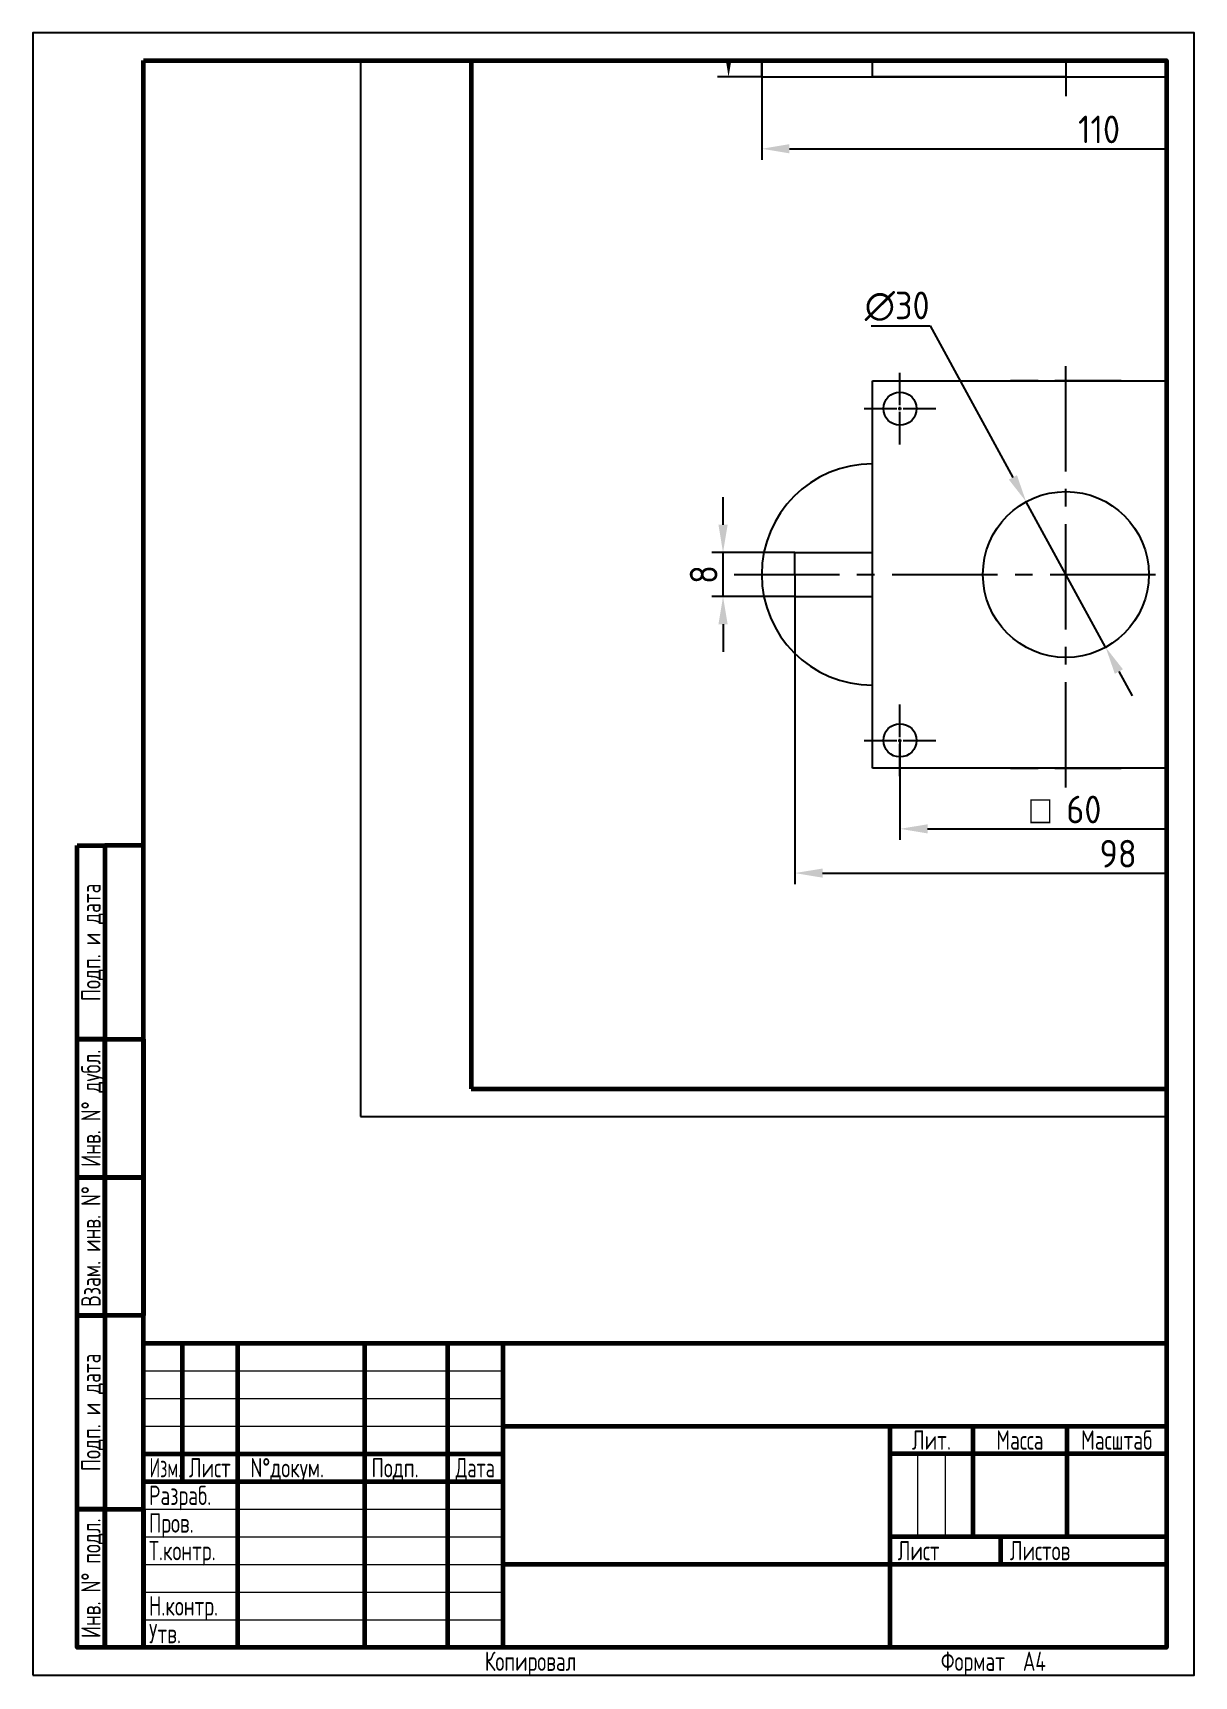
# Paper-space layout 'А4' of a CAD drawing. Header units: millimetres. Extents: x -3 to 207, y -3 to 294.
# The model-space entities are those that its viewports show. They can reach past a viewport. Long polylines and large blocks are cut down to what shows.
import ezdxf
from ezdxf.enums import TextEntityAlignment as Align

# ---------------------------------------------------------------- set-up
doc = ezdxf.new("R2010")
doc.units = ezdxf.units.MM
doc.linetypes.add('ACAD_ISO02W100', pattern=[15, 12, -3])
doc.linetypes.add('осевая2', pattern=[28.575, 19.05, -3.175, 3.175, -3.175])
doc.layers.get('Defpoints').update_dxf_attribs({"color": 5})
doc.layers.add('1-оси', color=1, linetype='осевая2')
doc.layers.add('3-размеры', color=6, linetype='Continuous')
doc.layers.add('VPORTS', color=3, linetype='Continuous', plot=False)
doc.layers.add('РАМКА', color=7, linetype='Continuous', lineweight=60)
doc.styles.get("Standard").update_dxf_attribs({"font": 'isocpeur.ttf', "width": 0.9})
doc.styles.add('СПДС', font='geniso.shx', dxfattribs={"width": 0.8})
doc.dimstyles.new('Standart', dxfattribs={"dimtxt": 5, "dimasz": 5, "dimexe": 2, "dimexo": 0, "dimgap": 1, "dimtad": 1, "dimtoh": 1, "dimdec": 0, "dimtxsty": 'Standard', "dimcen": 2.5, "dimadec": 0, "dimazin": 0, "dimtfac": 1, "dimtdec": 0, "dimtmove": 0, "dimatfit": 3, "dimldrblk": 'DOTSMALL', "dimfxl": 1, "dimarcsym": 0})

# ---------------------------------------------------------------- blocks, each defined once
blk = doc.blocks.new('*U2')
at = {"color": 0, "linetype": 'Continuous', "lineweight": 25}
blk.add_lwpolyline([(-210, 0), (0, 0), (0, 297), (-210, 297)], close=True, dxfattribs=at)
at = {"color": 0, "linetype": 'Continuous', "lineweight": -2}
for points in [[(-190, 292), (-5, 292), (-5, 5), (-190, 5)], [(-202, 150), (-197, 150), (-197, 115), (-202, 115)], [(-197, 115), (-190, 115), (-190, 150), (-197, 150)], [(-202, 115), (-197, 115), (-197, 90), (-202, 90)], [(-197, 115), (-190, 115), (-190, 90), (-197, 90)], [(-202, 90), (-197, 90), (-197, 65), (-202, 65)], [(-197, 90), (-190, 90), (-190, 65), (-197, 65)], [(-202, 65), (-197, 65), (-197, 30), (-202, 30)], [(-197, 30), (-190, 30), (-190, 65), (-197, 65)], [(-202, 30), (-197, 30), (-197, 5), (-202, 5)], [(-197, 30), (-190, 30), (-190, 5), (-197, 5)]]:
    blk.add_lwpolyline(points, close=True, dxfattribs=at)
at = {"color": 0, "linetype": 'Continuous', "lineweight": 20, "style": 'СПДС', "width": 0.8}
for s, p in [('Подп. и дата', (-199.5, 132.5)), ('Инв. N%%D дубл.', (-199.5, 102.5)), ('Взам. инв. N%%D', (-199.5, 77.5)), ('Подп. и дата', (-199.5, 47.5)), ('Инв. N%%D подл.', (-199.5, 17.5))]:
    blk.add_text(s, height=3.5, rotation=90, dxfattribs=at).set_placement(p, align=Align.MIDDLE_CENTER)
blk = doc.blocks.new('*U3')
at = {"color": 0, "linetype": 'Continuous', "lineweight": -2}
for p, q in [((-178, 55), (-178, 30)), ((-168, 55), (-168, 0)), ((-145, 55), (-145, 0)), ((-130, 55), (-130, 0)), ((-120, 55), (-120, 0)), ((-120, 40), (0, 40)), ((-50, 40), (-50, 0)), ((-35, 40), (-35, 20)), ((-18, 40), (-18, 20)), ((-185, 35), (-120, 35)), ((0, 35), (-50, 35)), ((-185, 30), (-120, 30)), ((0, 20), (-50, 20)), ((-30, 20), (-30, 15)), ((0, 15), (-120, 15))]:
    blk.add_line(p, q, dxfattribs=at)
at = {"color": 0, "linetype": 'Continuous', "lineweight": 20}
for p, q in [((-185, 50), (-120, 50)), ((-185, 45), (-120, 45)), ((-185, 40), (-120, 40)), ((-45, 35), (-45, 20)), ((-40, 35), (-40, 20)), ((-185, 25), (-120, 25)), ((-185, 20), (-120, 20)), ((-185, 15), (-120, 15)), ((-185, 10), (-120, 10)), ((-185, 5), (-120, 5))]:
    blk.add_line(p, q, dxfattribs=at)
at = {"color": 0, "linetype": 'Continuous', "lineweight": -2}
blk.add_lwpolyline([(-185, 55), (0, 55), (0, 0), (-185, 0)], close=True, dxfattribs=at)
at = {"color": 0, "linetype": 'Continuous', "lineweight": 20, "style": 'СПДС'}
for s, width, p in [('Лит.', 0.8, (-42.5, 37.5)), ('Масса', 0.8, (-26.5, 37.5)), ('Масштаб', 0.8, (-9, 37.5)), ('Изм.', 0.7, (-181, 32.5)), ('Лист', 0.8, (-173, 32.5)), ('N%%Dдокум.', 0.8, (-159, 32.5)), ('Подп.', 0.8, (-139.5, 32.5)), ('Дата', 0.75, (-125, 32.5)), ('Лист', 0.8, (-44.82, 17.5)), ('Листов', 0.8, (-22.86, 17.5)), ('Копировал', 0.8, (-115, -2.5)), ('Формат', 0.8, (-35, -2.5))]:
    blk.add_text(s, height=3.5, dxfattribs=dict(at, width=width)).set_placement(p, align=Align.MIDDLE_CENTER)
at = {"color": 0, "linetype": 'Continuous', "lineweight": 20, "style": 'СПДС', "flags": 8}
for tag, height, width, p in [('IZM1', 3.5, 0.8, (-181.5, 50.75)), ('LIST1', 3.5, 0.8, (-173, 50.75)), ('NDOC1', 3.5, 0.7, (-157, 50.75)), ('DAT1', 3.5, 0.6, (-125, 50.75)), ('IZM2', 3.5, 0.8, (-181.5, 45.75)), ('LIST2', 3.5, 0.8, (-173, 45.75)), ('NDOC2', 3.5, 0.7, (-157, 45.75)), ('DAT2', 3.5, 0.6, (-125, 45.75)), ('OBOZNACHEN', 5, 0.8, (-60, 45)), ('IZM3', 3.5, 0.8, (-181.5, 40.75)), ('LIST3', 3.5, 0.8, (-173, 40.75)), ('NDOC3', 3.5, 0.7, (-157, 40.75)), ('DAT3', 3.5, 0.6, (-125, 40.75)), ('IZM4', 3.5, 0.8, (-181.5, 35.75)), ('LIST4', 3.5, 0.8, (-173, 35.75)), ('NDOC4', 3.5, 0.7, (-157, 35.75)), ('DAT4', 3.5, 0.6, (-125, 35.75)), ('NAME-PRODUKT1', 3.5, 0.8, (-85, 32.5)), ('NAME-PRODUKT2', 3.5, 0.8, (-85, 28)), ('DATE1', 3.5, 0.6, (-125, 25.75)), ('NAME-PRODUKT3', 3.5, 0.8, (-85, 23.5)), ('DATE2', 3.5, 0.6, (-125, 20.75)), ('DATE3', 3.5, 0.6, (-125, 15.75)), ('NAME-DOCUMENT', 3.5, 0.8, (-84.97, 16.5)), ('DATE4', 3.5, 0.6, (-125, 10.75)), ('NAME-MAT1', 3.5, 0.8, (-85, 10)), ('DATE5', 3.5, 0.6, (-125, 5.75)), ('NAME-MAT2', 3.5, 0.8, (-85, 5.5)), ('ORGANIZATION', 5, 0.7, (-25, 5.5)), ('ORGANIZATION1', 3.5, 0.8, (-25, 8)), ('ORGANIZATION2', 3.5, 0.8, (-25, 3)), ('DATE6', 3.5, 0.6, (-125, 0.75)), ('NAME-MAT3', 3.5, 0.8, (-85, 1))]:
    blk.add_attdef(tag, text='', height=height, dxfattribs=dict(at, width=width)).set_placement(p, align=Align.CENTER)
for tag, p, width in [('JOB1', (-184, 25.75), 0.8), ('NAME1', (-167, 25.75), 0.7), ('JOB2', (-184, 20.75), 0.8), ('NAME2', (-167, 20.75), 0.7), ('JOB3', (-184, 15.75), 0.8), ('NAME3', (-167, 15.75), 0.7), ('JOB4', (-184, 10.75), 0.8), ('NAME4', (-167, 10.75), 0.7), ('JOB5', (-184, 5.75), 0.8), ('NAME5', (-167, 5.75), 0.7), ('JOB6', (-184, 0.75), 0.8), ('NAME6', (-167, 0.75), 0.7), ('FORMAT', (-25.97, -4.25), 0.8)]:
    blk.add_attdef(tag, p, '', height=3.5, dxfattribs=dict(at, width=width))
at = {"color": 0, "linetype": 'Continuous', "lineweight": 20, "style": 'СПДС', "width": 0.8, "flags": 8}
for tag, p in [('STAGE', (-47.5, 27.5)), ('MASSA', (-26.5, 27.5)), ('SCALE', (-9, 27.5)), ('LIST', (-35, 17.5)), ('LISTS', (-8.32, 17.5))]:
    blk.add_attdef(tag, text='', height=3.5, dxfattribs=at).set_placement(p, align=Align.MIDDLE_CENTER)
blk = doc.blocks.new('*U40')
at = {"layer": '1-оси', "color": 0, "linetype": 'осевая2', "transparency": 16777216}
blk.add_line((0, 38.5), (0, -38.5), dxfattribs=at)
blk = doc.blocks.new('*U41')
at = {"layer": '1-оси', "color": 0, "linetype": 'осевая2', "transparency": 16777216}
blk.add_line((-60, 0), (61, 0), dxfattribs=at)
blk = doc.blocks.new('*U42')
at = {"layer": '1-оси', "color": 0, "linetype": 'осевая2', "transparency": 16777216}
blk.add_line((0, -38.5), (0, 38.5), dxfattribs=at)
blk = doc.blocks.new('*U45')
at = {"layer": '1-оси', "color": 0, "linetype": 'осевая2', "transparency": 16777216}
for p, q in [((0, 0.6), (0, 6.5)), ((-6.5, 0), (-0.6, 0)), ((0.6, 0), (6.5, 0)), ((0, -6.5), (0, -0.6))]:
    blk.add_line(p, q, dxfattribs=at)
at = {"layer": '1-оси', "color": 0, "linetype": 'Continuous', "transparency": 16777216}
for p, q in [((-0.3, 0), (0.3, 0)), ((0, -0.3), (0, 0.3))]:
    blk.add_line(p, q, dxfattribs=at)
blk = doc.blocks.new('*U46')
at = {"layer": '1-оси', "color": 0, "linetype": 'осевая2', "transparency": 16777216}
for p, q in [((0, 0.6), (0, 6.5)), ((-6.5, 0), (-0.6, 0)), ((0.6, 0), (6.5, 0)), ((0, -6.5), (0, -0.6))]:
    blk.add_line(p, q, dxfattribs=at)
at = {"layer": '1-оси', "color": 0, "linetype": 'Continuous', "transparency": 16777216}
for p, q in [((-0.3, 0), (0.3, 0)), ((0, -0.3), (0, 0.3))]:
    blk.add_line(p, q, dxfattribs=at)
blk = doc.blocks.new('*D49')
at = {"layer": '3-размеры', "color": 0, "lineweight": -2, "transparency": 16777216}
for p, q in [((222.31, 180.54), (222.31, 185.54)), ((235.31, 175.54), (220.31, 175.54)), ((222.31, 167.54), (222.31, 175.54)), ((235.31, 167.54), (220.31, 167.54)), ((222.31, 162.54), (222.31, 157.54))]:
    blk.add_line(p, q, dxfattribs=at)
at = {"layer": '3-размеры', "color": 0, "transparency": 16777216}
for points in [[(221.48, 180.54), (223.15, 180.54), (222.31, 175.54)], [(221.48, 162.54), (223.15, 162.54), (222.31, 167.54)]]:
    blk.add_solid(points, dxfattribs=at)
at = {"layer": 'Defpoints', "color": 0, "transparency": 16777216}
for p in [(222.31, 175.54), (235.31, 175.54), (235.31, 167.54)]:
    blk.add_point(p, dxfattribs=at)
at = {"layer": '3-размеры', "color": 0, "transparency": 16777216, "insert": (218.81, 171.54), "char_height": 5, "attachment_point": 5, "rotation": 90}
blk.add_mtext('8', dxfattribs=at)
blk = doc.blocks.new('_DotSmall')
at = {"color": 0, "linetype": 'ByBlock', "const_width": 0.5}
blk.add_lwpolyline([(-0.0625, 0, 1), (0.0625, 0, 1)], format="xyb", close=True, dxfattribs=at)
blk = doc.blocks.new('*D50')
at = {"layer": '3-размеры', "color": 0, "lineweight": -2, "transparency": 16777216}
for p, q in [((254.31, 141.54), (254.31, 123.54)), ((314.31, 141.54), (314.31, 123.54)), ((259.31, 125.54), (309.31, 125.54))]:
    blk.add_line(p, q, dxfattribs=at)
at = {"layer": '3-размеры', "color": 0, "transparency": 16777216}
for points in [[(259.31, 126.37), (259.31, 124.71), (254.31, 125.54)], [(309.31, 126.37), (309.31, 124.71), (314.31, 125.54)]]:
    blk.add_solid(points, dxfattribs=at)
at = {"layer": 'Defpoints', "color": 0, "transparency": 16777216}
for p in [(254.31, 141.54), (314.31, 141.54), (314.31, 125.54)]:
    blk.add_point(p, dxfattribs=at)
at = {"layer": '3-размеры', "color": 0, "transparency": 16777216, "insert": (284.31, 129.04), "char_height": 5, "attachment_point": 5}
blk.add_mtext('{\\Fgdt;o} 60', dxfattribs=at)
blk = doc.blocks.new('*D52')
at = {"layer": '3-размеры', "color": 0, "lineweight": -2, "transparency": 16777216}
for p, q in [((229.31, 261.54), (229.31, 246.54)), ((339.31, 261.54), (339.31, 246.54)), ((234.31, 248.54), (334.31, 248.54))]:
    blk.add_line(p, q, dxfattribs=at)
at = {"layer": '3-размеры', "color": 0, "transparency": 16777216}
for points in [[(234.31, 249.37), (234.31, 247.71), (229.31, 248.54)], [(334.31, 249.37), (334.31, 247.71), (339.31, 248.54)]]:
    blk.add_solid(points, dxfattribs=at)
at = {"layer": 'Defpoints', "color": 0, "transparency": 16777216}
for p in [(229.31, 261.54), (339.31, 261.54), (339.31, 248.54)]:
    blk.add_point(p, dxfattribs=at)
at = {"layer": '3-размеры', "color": 0, "transparency": 16777216, "insert": (290.31, 252.04), "char_height": 5, "attachment_point": 5}
blk.add_mtext('110', dxfattribs=at)
blk = doc.blocks.new('*D53')
at = {"layer": '3-размеры', "color": 0, "lineweight": -2, "transparency": 16777216}
for p, q in [((229.31, 281.54), (221.31, 281.54)), ((223.31, 266.54), (223.31, 276.54)), ((229.31, 261.54), (221.31, 261.54))]:
    blk.add_line(p, q, dxfattribs=at)
at = {"layer": '3-размеры', "color": 0, "transparency": 16777216}
for points in [[(222.48, 276.54), (224.15, 276.54), (223.31, 281.54)], [(222.48, 266.54), (224.15, 266.54), (223.31, 261.54)]]:
    blk.add_solid(points, dxfattribs=at)
at = {"layer": 'Defpoints', "color": 0, "transparency": 16777216}
for p in [(223.31, 281.54), (229.31, 281.54), (229.31, 261.54)]:
    blk.add_point(p, dxfattribs=at)
at = {"layer": '3-размеры', "color": 0, "transparency": 16777216, "insert": (219.81, 271.54), "char_height": 5, "attachment_point": 5, "rotation": 90}
blk.add_mtext('20', dxfattribs=at)
blk = doc.blocks.new('*D61')
at = {"layer": '3-размеры', "color": 0, "lineweight": -2, "transparency": 16777216}
for p, q in [((235.31, 167.54), (235.31, 115.54)), ((333.31, 167.54), (333.31, 115.54)), ((240.31, 117.54), (328.31, 117.54))]:
    blk.add_line(p, q, dxfattribs=at)
at = {"layer": '3-размеры', "color": 0, "transparency": 16777216}
for points in [[(240.31, 118.37), (240.31, 116.71), (235.31, 117.54)], [(328.31, 118.37), (328.31, 116.71), (333.31, 117.54)]]:
    blk.add_solid(points, dxfattribs=at)
at = {"layer": 'Defpoints', "color": 0, "transparency": 16777216}
for p in [(235.31, 167.54), (333.31, 167.54), (333.31, 117.54)]:
    blk.add_point(p, dxfattribs=at)
at = {"layer": '3-размеры', "color": 0, "transparency": 16777216, "insert": (293.75, 121.04), "char_height": 5, "attachment_point": 5}
blk.add_mtext('98', dxfattribs=at)
blk = doc.blocks.new('*D63')
at = {"layer": '3-размеры', "color": 0, "lineweight": -2, "transparency": 16777216}
for p, q in [((249.07, 216.54), (259.75, 216.54)), ((259.75, 216.54), (274.73, 189.1)), ((291.5, 158.38), (277.12, 184.71)), ((293.89, 153.99), (296.29, 149.6))]:
    blk.add_line(p, q, dxfattribs=at)
at = {"layer": '3-размеры', "color": 0, "transparency": 16777216}
for points in [[(275.46, 189.5), (274, 188.7), (277.12, 184.71)], [(294.63, 154.39), (293.16, 153.59), (291.5, 158.38)]]:
    blk.add_solid(points, dxfattribs=at)
at = {"layer": 'Defpoints', "color": 0, "transparency": 16777216}
for p in [(277.12, 184.71), (291.5, 158.38)]:
    blk.add_point(p, dxfattribs=at)
at = {"layer": '3-размеры', "color": 0, "transparency": 16777216, "insert": (253.8, 220.04), "char_height": 5, "attachment_point": 5}
blk.add_mtext('∅30', dxfattribs=at)

msp = doc.modelspace()

# ---------------------------------------------------------------- linework, layer by layer
for p, q in [((229.31, 261.54), (229.31, 281.54)), ((229.31, 281.54), (229.31, 261.54)), ((249.31, 261.54), (249.31, 281.54)), ((229.31, 261.54), (339.31, 261.54)), ((284.31, 261.54), (249.31, 261.54)), ((284.31, 261.54), (319.31, 261.54)), ((249.31, 206.54), (319.31, 206.54)), ((249.31, 136.54), (249.31, 206.54)), ((235.31, 171.54), (235.31, 175.54)), ((235.31, 175.54), (249.31, 175.54)), ((235.31, 171.54), (235.31, 167.54)), ((235.31, 167.54), (249.31, 167.54)), ((319.31, 136.54), (249.31, 136.54))]:
    msp.add_line(p, q)
at = {"linetype": 'ACAD_ISO02W100', "lineweight": 30}
for p, q in [((294.31, 206.54), (274.31, 206.54)), ((294.31, 136.54), (274.31, 136.54))]:
    msp.add_line(p, q, dxfattribs=at)
at = {"lineweight": 60}
msp.add_lwpolyline([(176.75, 78.54), (571.75, 78.54), (571.75, 365.54), (176.75, 365.54)], close=True, dxfattribs=at)
for centre, radius in [((254.31, 201.54), 3), ((284.31, 171.54), 15), ((254.31, 141.54), 3)]:
    msp.add_circle(centre, radius)
msp.add_arc((249.31, 171.54), 20, 90, 270)
at = {"layer": 'Defpoints'}
msp.add_lwpolyline([(156.75, 73.54), (576.75, 73.54), (576.75, 370.54), (156.75, 370.54)], close=True, dxfattribs=at)

# ---------------------------------------------------------------- block references
at = {"layer": '1-оси', "linetype": 'осевая2'}
for name, p in [('*U40', (284.31, 296.54)), ('*U45', (254.31, 201.54)), ('*U42', (284.31, 171.54)), ('*U41', (284.31, 171.54)), ('*U46', (254.31, 141.54))]:
    msp.add_blockref(name, p, dxfattribs=at)

# ---------------------------------------------------------------- dimensions: what is measured, and where the dimension line sits
at = {"layer": '3-размеры'}
for base, p1, p2, picture, middle in [((223.31, 281.54), (229.31, 261.54), (229.31, 281.54), '*D53', (223.31, 271.54)), ((222.31, 175.54), (235.31, 167.54), (235.31, 175.54), '*D49', (222.31, 171.54))]:
    dim = msp.add_linear_dim(base=base, p1=p1, p2=p2, angle=90, dimstyle='Standart', dxfattribs=at)
    dim.commit()
    dim.dimension.update_dxf_attribs({"geometry": picture, "text_midpoint": middle, "dimtype": 160})
for base, p1, p2, picture, middle in [((339.31, 248.54), (229.31, 261.54), (339.31, 261.54), '*D52', (290.31, 248.54)), ((333.31, 117.54), (235.31, 167.54), (333.31, 167.54), '*D61', (293.75, 117.54))]:
    dim = msp.add_linear_dim(base=base, p1=p1, p2=p2, dimstyle='Standart', dxfattribs=at)
    dim.commit()
    dim.dimension.update_dxf_attribs({"geometry": picture, "text_midpoint": middle, "dimtype": 160})
dim = msp.add_diameter_dim_2p(p1=(291.5, 158.38), p2=(277.12, 184.71), dimstyle='Standart', dxfattribs=at)
dim.commit()
dim.dimension.update_dxf_attribs({"geometry": '*D63', "text_midpoint": (253.8, 216.54), "dimtype": 163})
dim = msp.add_linear_dim(base=(314.31, 125.54), p1=(254.31, 141.54), p2=(314.31, 141.54), text='{\\Fgdt;o} <>', dimstyle='Standart', dxfattribs=at)
dim.commit()
dim.dimension.update_dxf_attribs({"geometry": '*D50', "text_midpoint": (284.31, 125.54), "dimtype": 160})

psp = doc.layouts.new('А4')

# ---------------------------------------------------------------- block references
at = {"layer": 'РАМКА'}
psp.add_blockref('*U2', (206.66, -3.06), dxfattribs=at)
ref = psp.add_blockref('*U3', (201.66, 1.94), dxfattribs=at)
ref.add_attrib('JOB1', 'Разраб.', (17.66, 27.69), dxfattribs={"layer": '0', "color": 0, "linetype": 'Continuous', "lineweight": 20, "height": 3.5, "style": 'СПДС', "width": 0.8})
ref.add_attrib('JOB2', 'Пров.', (17.66, 22.69), dxfattribs={"layer": '0', "color": 0, "linetype": 'Continuous', "lineweight": 20, "height": 3.5, "style": 'СПДС', "width": 0.8})
ref.add_attrib('JOB3', 'Т.контр.', (17.66, 17.69), dxfattribs={"layer": '0', "color": 0, "linetype": 'Continuous', "lineweight": 20, "height": 3.5, "style": 'СПДС', "width": 0.8})
ref.add_attrib('JOB5', 'Н.контр.', (17.66, 7.69), dxfattribs={"layer": '0', "color": 0, "linetype": 'Continuous', "lineweight": 20, "height": 3.5, "style": 'СПДС', "width": 0.8})
ref.add_attrib('JOB6', 'Утв.', (17.66, 2.69), dxfattribs={"layer": '0', "color": 0, "linetype": 'Continuous', "lineweight": 20, "height": 3.5, "style": 'СПДС', "width": 0.8})
ref.add_attrib('FORMAT', 'A4', (175.69, -2.31), dxfattribs={"layer": '0', "color": 0, "linetype": 'Continuous', "lineweight": 20, "height": 3.5, "style": 'СПДС', "width": 0.8})

# ---------------------------------------------------------------- viewports
at = {"layer": 'VPORTS'}
psp.add_viewport(center=(109.16, 172.94), size=(185, 232), view_center_point=(210, 148.5), view_height=232, dxfattribs=at)

doc.saveas('drawing.dxf')
